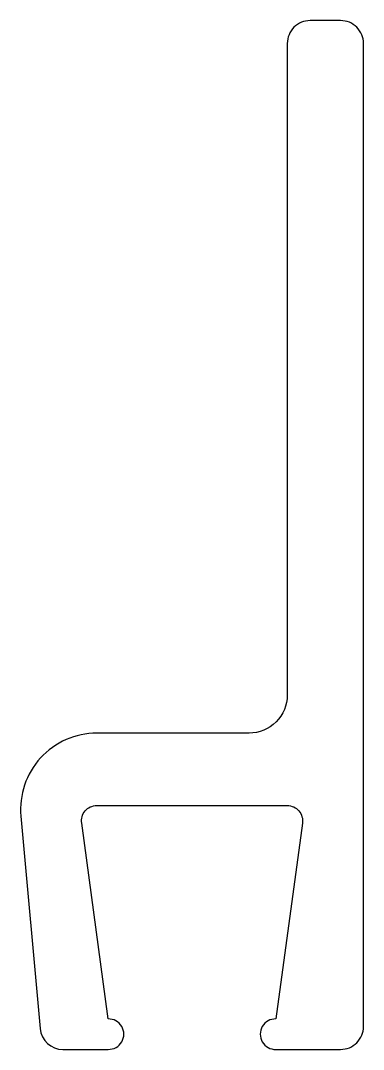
# Model space of a CAD drawing. Extents: x 186.8 to 191.3, y 227.8 to 241.3.
import ezdxf

# ---------------------------------------------------------------- set-up
doc = ezdxf.new("R2010")
doc.units = 0
doc.layers.add('ANA', color=220, linetype='CONTINUOUS')

msp = doc.modelspace()

# ---------------------------------------------------------------- linework, layer by layer
at = {"layer": 'ANA', "color": 7}
msp.add_lwpolyline([(187.788, 231.016), (190.289, 231.016, -0.462854), (190.487, 230.784), (190.139, 228.216, 1.025328), (190.139, 227.816), (190.989, 227.816, 0.414214), (191.289, 228.116), (191.289, 241.016, 0.414214), (190.989, 241.316), (190.589, 241.316, 0.414214), (190.289, 241.016), (190.289, 232.466, -0.414214), (189.789, 231.966), (187.789, 231.966, 0.441025), (186.793, 230.876), (187.046, 228.089, 0.387901), (187.345, 227.816), (187.939, 227.816, 1.025328), (187.938, 228.216), (187.591, 230.784, -0.462854)], format="xyb", close=True, dxfattribs=at)

doc.saveas('drawing.dxf')
